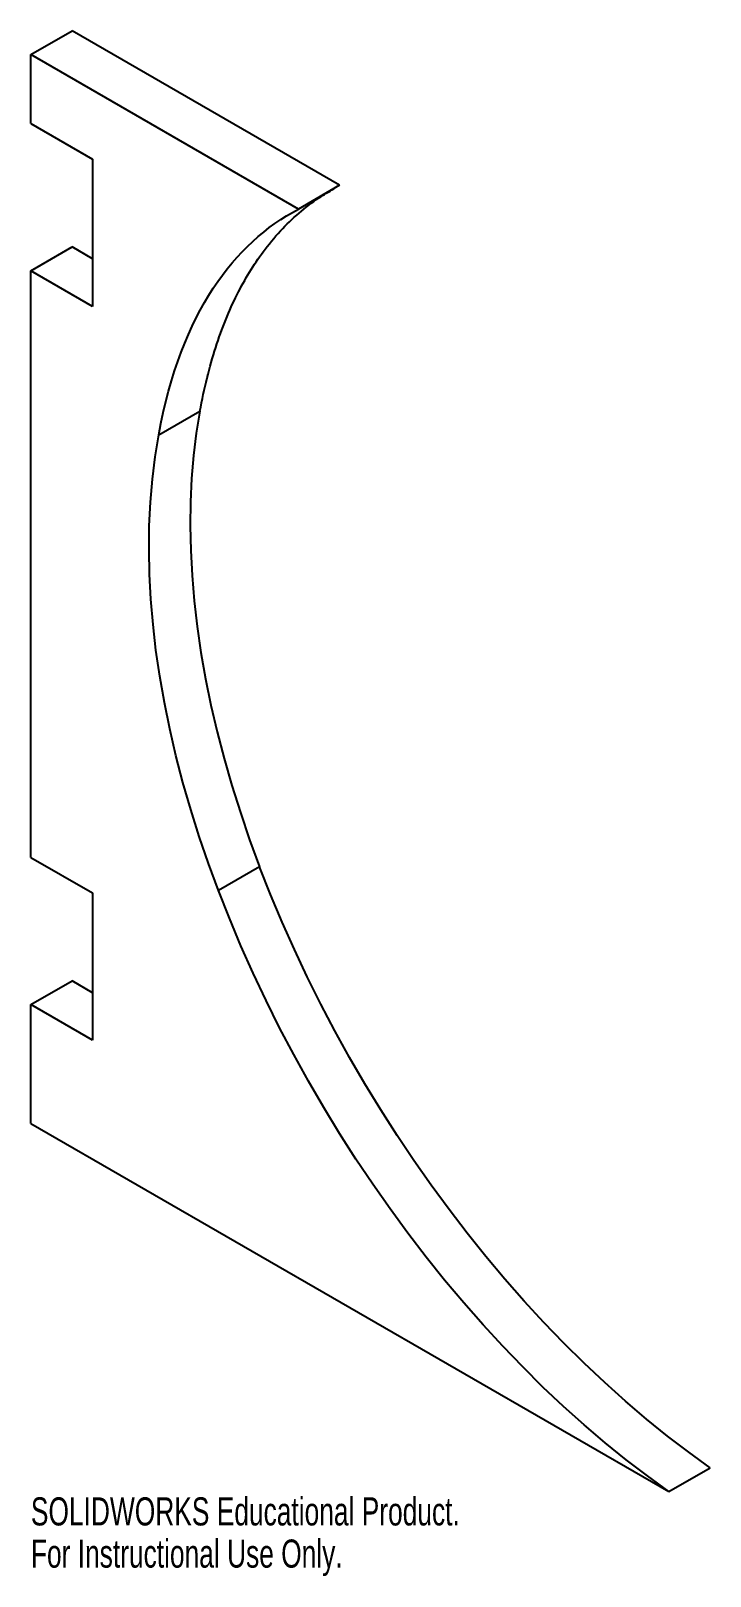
# Paper-space layout '_Isometric' of a CAD drawing. Header units: millimetres. Extents: x -67 to 49, y -139 to 127.
import ezdxf

# ---------------------------------------------------------------- set-up
doc = ezdxf.new("R2010")
doc.units = ezdxf.units.MM
doc.styles.add('SLDTEXTSTYLE0', font='TXT', dxfattribs={"width": 0.7})

psp = doc.layouts.new('_Isometric')

# ---------------------------------------------------------------- linework, layer by layer
at = {"color": 7, "linetype": 'Continuous', "lineweight": 25}
for p, q in [((-67.18, 122.48), (-60.1, 126.56)), ((-14.14, 100.02), (-60.1, 126.56)), ((-67.18, 110.64), (-67.18, 122.48)), ((-21.21, 95.94), (-67.18, 122.48)), ((-67.18, 110.64), (-56.57, 104.51)), ((-56.57, 104.51), (-56.57, 79.2)), ((-14.14, 100.02), (-21.21, 95.94)), ((-67.18, 85.32), (-60.1, 89.41)), ((-56.57, 87.36), (-60.1, 89.41)), ((-67.18, -15.52), (-67.18, 85.32)), ((-56.57, 79.2), (-67.18, 85.32)), ((-45.23, 57.09), (-38.16, 61.17)), ((-67.18, -15.52), (-56.57, -21.64)), ((-27.9, -17.13), (-34.97, -21.22)), ((-56.57, -21.64), (-56.57, -46.96)), ((-67.18, -40.83), (-60.1, -36.75)), ((-56.57, -38.79), (-60.1, -36.75)), ((-67.18, -61.25), (-67.18, -40.83)), ((-56.57, -46.96), (-67.18, -40.83)), ((-67.18, -61.25), (42.43, -124.52)), ((42.43, -124.52), (49.5, -120.44))]:
    psp.add_line(p, q, dxfattribs=at)
at = {"color": 7, "linetype": 'Continuous', "lineweight": 25, "flags": 128}
for points in [[(-38.16, 61.17), (-38.77, 57.42), (-39.24, 53.57), (-39.58, 49.62), (-39.77, 45.58), (-39.82, 41.45), (-39.73, 37.24), (-39.5, 32.95), (-39.13, 28.6), (-38.61, 24.19), (-37.96, 19.72), (-37.17, 15.2), (-36.25, 10.65), (-35.18, 6.06), (-33.99, 1.45), (-32.66, -3.19), (-31.2, -7.83), (-29.61, -12.49), (-27.9, -17.13)], [(-34.97, -21.22), (-36.68, -16.57), (-38.27, -11.92), (-39.73, -7.27), (-41.06, -2.64), (-42.26, 1.98), (-43.32, 6.57), (-44.24, 11.12), (-45.03, 15.64), (-45.69, 20.11), (-46.2, 24.52), (-46.57, 28.87), (-46.8, 33.16), (-46.89, 37.37), (-46.84, 41.5), (-46.65, 45.54), (-46.31, 49.49), (-45.84, 53.34), (-45.23, 57.09)], [(49.5, -120.44), (45.83, -117.79), (42.18, -115), (38.55, -112.08), (34.95, -109.01), (31.39, -105.82), (27.86, -102.5), (24.38, -99.05), (20.95, -95.49), (17.57, -91.81), (14.24, -88.02), (10.98, -84.13), (7.78, -80.14), (4.65, -76.06), (1.59, -71.89), (-1.38, -67.64), (-4.28, -63.31), (-7.08, -58.91), (-9.8, -54.45), (-12.43, -49.93), (-14.95, -45.35), (-17.38, -40.73), (-19.7, -36.07), (-21.92, -31.37), (-24.03, -26.64), (-26.02, -21.9), (-27.9, -17.13)], [(42.43, -124.52), (38.76, -121.87), (35.11, -119.09), (31.48, -116.16), (27.88, -113.1), (24.32, -109.9), (20.79, -106.58), (17.31, -103.13), (13.88, -99.57), (10.49, -95.89), (7.17, -92.11), (3.9, -88.21), (0.71, -84.23), (-2.42, -80.14), (-5.48, -75.97), (-8.45, -71.72), (-11.35, -67.39), (-14.15, -62.99), (-16.87, -58.53), (-19.5, -54.01), (-22.02, -49.43), (-24.45, -44.81), (-26.77, -40.15), (-28.99, -35.45), (-31.1, -30.73), (-33.09, -25.98), (-34.97, -21.22)]]:
    psp.add_lwpolyline(points, dxfattribs=at)
at = {"color": 7, "linetype": 'Continuous', "lineweight": 25}
psp.add_open_spline([(-38.16, 61.17), (-37.77, 63.1), (-37, 66.88), (-35.5, 72.12), (-33.78, 76.9), (-31.83, 81.22), (-29.68, 85.11), (-27.21, 88.79), (-24.38, 92.21), (-21.17, 95.28), (-18.1, 97.69), (-16.01, 98.91), (-15.15, 99.41)], degree=3, knots=[0, 0, 0, 0, 0.112146, 0.219747, 0.323272, 0.423169, 0.519865, 0.613757, 0.721302, 0.825984, 0.928252, 1, 1, 1, 1], dxfattribs=at)
psp.add_open_spline([(-45.23, 57.09), (-41.27, 78.46), (-32.25, 90.01), (-21.21, 95.94)], degree=3, dxfattribs=at)

# ---------------------------------------------------------------- texts
at = {"color": 7, "linetype": 'Continuous', "char_height": 4.8336, "attachment_point": 1, "style": 'SLDTEXTSTYLE0'}
for s, insert in [('SOLIDWORKS Educational Product.', (-67.18, -125.54)), ('For Instructional Use Only.', (-67.18, -132.79))]:
    psp.add_mtext(s, dxfattribs=dict(at, insert=insert))

doc.saveas('drawing.dxf')
